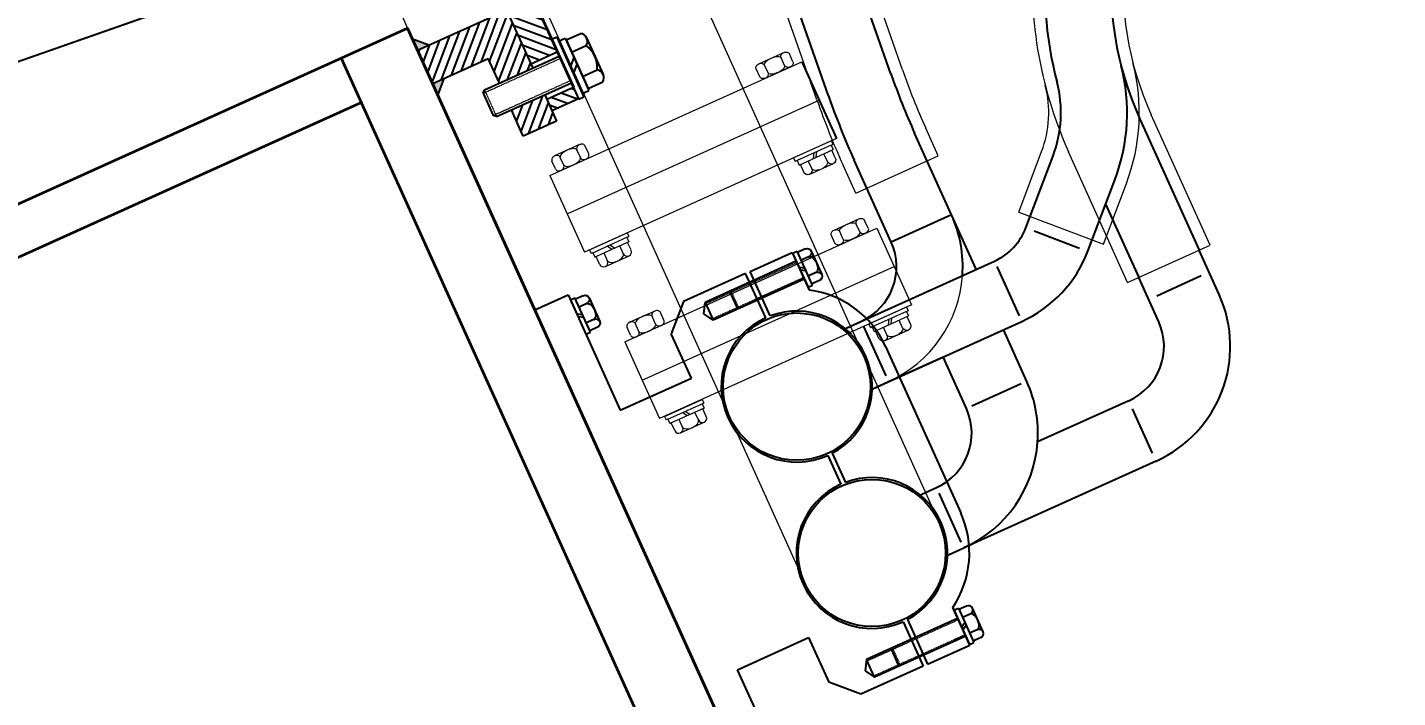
# Model space of a CAD drawing. Header units: millimetres. Extents: x -4562 to 17216, y -5211 to 6025.
# Drawn here: x 6396 to 6959, y 629 to 904 of the extents above; entities that cross this region are included whole.
import ezdxf
from ezdxf.lldxf.tags import DXFTag

# ---------------------------------------------------------------- set-up
doc = ezdxf.new("R2010")
doc.units = ezdxf.units.MM
doc.linetypes.add('DASHED2', pattern=[0.375, 0.25, -0.125])
for name, color, linetype in [('2', 2, 'HIDDEN'), ('3', 3, 'DASHED'), ('D', 6, 'HIDDEN'), ('DIM', 2, 'Continuous'), ('LAYER7', 7, 'Continuous'), ('도면층7', 7, 'Continuous')]:
    doc.layers.add(name, color=color, linetype=linetype)
doc.layers.add('4', color=2, linetype='DASHED2', lineweight=20)
doc.layers.add('Visible Edges(ISO)', color=7, linetype='Continuous', lineweight=35)
doc.styles.add('s', font='romans.shx', dxfattribs={"width": 0.75, "oblique": 10, "bigfont": 'whgtxt.shx'})
doc.styles.get("Standard").update_dxf_attribs({"font": 'txt.shx', "bigfont": 'whgtxt.shx'})
tags = doc.linetypes.add('DASHED', pattern=[0.75, 0.5, -0.25]).pattern_tags.tags
tags[6:7] = [DXFTag(74, 4), DXFTag(75, 0), DXFTag(340, '0'), DXFTag(46, 1.0), DXFTag(50, 0.0), DXFTag(44, 0.0), DXFTag(45, 0.0)]
tags[4:5] = [DXFTag(74, 4), DXFTag(75, 0), DXFTag(340, '0'), DXFTag(46, 1.0), DXFTag(50, 0.0), DXFTag(44, 0.0), DXFTag(45, 0.0)]
tags = doc.linetypes.add('HIDDEN', pattern=[3, 2, -1]).pattern_tags.tags
tags[6:7] = [DXFTag(74, 4), DXFTag(75, 0), DXFTag(340, '0'), DXFTag(46, 1.0), DXFTag(50, 0.0), DXFTag(44, 0.0), DXFTag(45, 0.0)]
tags[4:5] = [DXFTag(74, 4), DXFTag(75, 0), DXFTag(340, '0'), DXFTag(46, 1.0), DXFTag(50, 0.0), DXFTag(44, 0.0), DXFTag(45, 0.0)]
doc.dimstyles.new('AM_ISO$2', dxfattribs={"dimtxt": 3, "dimasz": 2.5, "dimexe": 1, "dimexo": 1, "dimgap": 1, "dimtad": 1, "dimdsep": 46, "dimtxsty": 's', "dimcen": 0, "dimclrd": 4, "dimclre": 4, "dimclrt": 3, "dimazin": 2, "dimtp": 0.1, "dimtm": 0.1, "dimtfac": 0.71, "dimtmove": 0, "dimatfit": 3, "dimfxl": 1, "dimlwd": 25, "dimlwe": 25, "dimarcsym": 0})
doc.dimstyles.new('ISO-25', dxfattribs={"dimscale": 30, "dimtxt": 2.5, "dimasz": 2.5, "dimexe": 1.25, "dimexo": 0.625, "dimtad": 1, "dimtoh": 1, "dimrnd": 0.005, "dimtxsty": 'Standard', "dimcen": 0, "dimazin": 2, "dimtfac": 1, "dimtmove": 0, "dimatfit": 3, "dimfxl": 1, "dimarcsym": 0})

# ---------------------------------------------------------------- blocks, each defined once
blk = doc.blocks.new('*D145')
at = {"color": 0, "lineweight": -2}
for p, q in [((12836.03, 4142.8), (13614.6, 2418.46)), ((13530.81, 2421.78), (4553.49, -1631.64)), ((3722, 27.66), (4500.56, -1696.68))]:
    blk.add_line(p, q, dxfattribs=at)
at = {"color": 0}
for points in [[(13525.67, 2433.17), (13535.95, 2410.38), (13599.17, 2452.64)], [(4548.34, -1620.25), (4558.63, -1643.03), (4485.13, -1662.5)]]:
    blk.add_solid(points, dxfattribs=at)
at = {"layer": 'Defpoints', "color": 0}
for p in [(12828.31, 4159.89), (3714.28, 44.75), (4485.13, -1662.5)]:
    blk.add_point(p, dxfattribs=at)
at = {"color": 0, "insert": (9019, 446.33), "char_height": 75, "attachment_point": 5, "rotation": 24.3}
blk.add_mtext('10000', dxfattribs=at)
blk = doc.blocks.new('*D146')
at = {"color": 0, "lineweight": -2}
for p, q in [((13099.51, 3496.46), (13750.9, 1735.52)), ((13667.55, 1744.67), (4429.51, -1672.59)), ((3720.78, 27.16), (4372.17, -1733.78))]:
    blk.add_line(p, q, dxfattribs=at)
at = {"color": 0}
for points in [[(13663.21, 1756.39), (13671.89, 1732.95), (13737.89, 1770.69)], [(4425.17, -1660.86), (4433.84, -1684.31), (4359.16, -1698.61)]]:
    blk.add_solid(points, dxfattribs=at)
at = {"layer": 'Defpoints', "color": 0}
for p in [(13093.01, 3514.04), (3714.28, 44.75), (4359.16, -1698.61)]:
    blk.add_point(p, dxfattribs=at)
at = {"color": 0, "insert": (9026.84, 94.66), "char_height": 75, "attachment_point": 5, "rotation": 20.3}
blk.add_mtext('9999,83', dxfattribs=at)
blk = doc.blocks.new('*D147')
at = {"color": 0, "lineweight": -2}
for p, q in [((12510.01, 4802.05), (11851.35, 6025.31)), ((3130.55, 1287.05), (11803.1, 5956.74)), ((3705.39, 61.25), (3046.73, 1284.51))]:
    blk.add_line(p, q, dxfattribs=at)
at = {"color": 0}
for points in [[(11797.17, 5967.74), (11809.02, 5945.73), (11869.13, 5992.29)], [(3124.62, 1298.06), (3136.47, 1276.05), (3064.51, 1251.49)]]:
    blk.add_solid(points, dxfattribs=at)
at = {"layer": 'Defpoints', "color": 0}
for p in [(11869.13, 5992.29), (12518.9, 4785.54), (3714.28, 44.75)]:
    blk.add_point(p, dxfattribs=at)
at = {"color": 0, "insert": (7437.19, 3676.92), "char_height": 75, "attachment_point": 5, "rotation": 28.3}
blk.add_mtext('9999,83', dxfattribs=at)
blk = doc.blocks.new('*D151')
at = {"color": 0, "lineweight": -2}
blk.add_line((2555.79, 925.77), (2389.8, 481.81), dxfattribs=at)
blk.add_arc((2209.66, 0), 551.88, 7.7924, 61.7076, dxfattribs=at)
at = {"color": 0}
for points in [[(2466.07, 474.57), (2476.4, 497.34), (2402.93, 516.93)], [(2768.92, 75.68), (2743.97, 73.98), (2761.54, 0)]]:
    blk.add_solid(points, dxfattribs=at)
at = {"layer": 'Defpoints', "color": 0}
for p in [(2584.07, 1001.43), (2562.35, 943.33), (2717.04, 217.12), (0, 0), (6816.08, 0)]:
    blk.add_point(p, dxfattribs=at)
at = {"color": 0, "insert": (2714.46, 350.2), "char_height": 75, "attachment_point": 5, "rotation": 304.75}
blk.add_mtext('69,5°', dxfattribs=at)
blk = doc.blocks.new('*D153')
at = {"layer": 'D', "color": 4, "lineweight": 25}
blk.add_line((13177.46, 3545.28), (13817.51, 3782.05), dxfattribs=at)
blk.add_arc((3714.28, 44.75), 10737.31, 20.766913, 23.833087, dxfattribs=at)
at = {"layer": 'D', "color": 4}
for points in [[(13522.67, 4377.46), (13549.3, 4389.36), (13500.3, 4463.3)], [(13767.65, 3856.96), (13740.34, 3846.73), (13784.69, 3769.9)]]:
    blk.add_solid(points, dxfattribs=at)
at = {"layer": 'Defpoints', "color": 0}
for p in [(14488.24, 4909.38), (13695.28, 4003.22), (13144.63, 3533.14), (603.05, -1106.13), (-1447.72, -2285.99)]:
    blk.add_point(p, dxfattribs=at)
at = {"layer": 'D', "color": 3, "insert": (13729.5, 4152.29), "char_height": 105, "attachment_point": 5, "rotation": 292.3, "style": 's'}
blk.add_mtext('4°', dxfattribs=at)
blk = doc.blocks.new('*D154')
at = {"layer": 'D', "color": 4, "lineweight": 25}
blk.add_line((12597.98, 4828.13), (13199.26, 5151.88), dxfattribs=at)
blk.add_arc((3714.28, 44.75), 10737.55, 24.766903, 27.833097, dxfattribs=at)
at = {"layer": 'D', "color": 4}
for points in [[(13196.75, 5051.22), (13222.49, 5064.94), (13168.45, 5135.29)], [(13477.45, 4549.06), (13450.92, 4536.95), (13500.52, 4463.4)]]:
    blk.add_solid(points, dxfattribs=at)
at = {"layer": 'Defpoints', "color": 0}
for p in [(14488.24, 4909.38), (12567.16, 4811.53), (13395.05, 4689.92), (-1447.72, -2285.99), (-1128.19, -2562.65)]:
    blk.add_point(p, dxfattribs=at)
at = {"layer": 'D', "color": 3, "insert": (13418.79, 4841.01), "char_height": 105, "attachment_point": 5, "rotation": 296.3, "style": 's'}
blk.add_mtext('4°', dxfattribs=at)
blk = doc.blocks.new('A$C00024EE5')
blk.add_line((28, -297.91), (775.14, -363.28))

msp = doc.modelspace()

# ---------------------------------------------------------------- hatches: boundary and pattern name
h = msp.add_hatch(color=256)
h.paths.add_polyline_path([(6567.085, 882.981), (6562.528, 880.923), (6564.586, 876.366)])
h.paths.add_polyline_path([(6554.298, 899.151), (6556.355, 894.594), (6560.912, 896.652)])
at = {"layer": 'DIM'}
h = msp.add_hatch(dxfattribs=at)
h.set_pattern_fill('ANSI31', color=256, angle=114.3, style=0)
h.set_pattern_definition([(159.3, (-22079.5643, -23035.6694), (-1.12228263, -2.9700348), [])])
h.paths.add_polyline_path([(6595.592, 934.058), (6584.655, 929.12), (6602.761, 889.018), (6613.698, 893.956), (6611.435, 898.969)])
h.paths.add_polyline_path([(6620.283, 879.374), (6609.346, 874.436), (6611.403, 869.879), (6622.34, 874.817)])
h = msp.add_hatch(dxfattribs=at)
h.set_pattern_fill('ANSI31', color=256, angle=24.3, style=0)
h.set_pattern_definition([(69.3, (-22079.5643, -23035.6694), (-2.9700348, 1.12228263), [])])
h.paths.add_polyline_path([(6592.811, 911.055), (6556.355, 894.594), (6562.528, 880.923), (6585.313, 891.211), (6589.913, 881.023), (6603.585, 887.195)])
h.paths.add_polyline_path([(6608.523, 876.259), (6594.852, 870.086), (6599.716, 859.312), (6613.387, 865.485)])

# ---------------------------------------------------------------- linework, layer by layer
for p, q in [((6026.968, 762.109), (6734.819, 1009.995)), ((6750.664, 884.869), (6727.083, 952.206)), ((6724.993, 875.879), (6701.412, 943.216)), ((6584.655, 929.12), (6603.585, 887.195)), ((6556.355, 894.594), (6592.811, 911.055)), ((6617.315, 898.826), (6623.306, 901.531)), ((6560.912, 896.652), (6554.298, 899.151)), ((6611.435, 898.969), (6622.546, 874.361)), ((6613.531, 899.916), (6624.642, 875.308)), ((6617.315, 898.826), (6626.327, 878.866)), ((6619.568, 893.836), (6625.559, 896.541)), ((6625.733, 899.623), (6632.492, 884.653)), ((6562.528, 880.923), (6585.313, 891.211)), ((6583.807, 878.266), (6614.521, 892.134)), ((6589.913, 881.023), (6585.313, 891.211)), ((6602.761, 889.018), (6613.698, 893.956)), ((6614.521, 892.134), (6619.46, 881.197)), ((6619.087, 887.612), (6620.586, 891.58)), ((6620.321, 884.877), (6621.821, 888.846)), ((6714.025, 889.853), (6728.264, 858.319)), ((6624.074, 883.856), (6630.065, 886.561)), ((6567.085, 882.981), (6564.586, 876.366)), ((6588.745, 867.329), (6619.46, 881.197)), ((6609.346, 874.436), (6620.283, 879.374)), ((6626.327, 878.866), (6632.318, 881.571)), ((6608.523, 876.259), (6613.387, 865.485)), ((6611.403, 869.879), (6622.34, 874.817)), ((6599.716, 859.312), (6594.852, 870.086)), ((6613.387, 865.485), (6599.716, 859.312)), ((6852.975, 866.066), (6877.18, 812.457)), ((6775.574, 826.926), (6760.383, 860.569)), ((6806.057, 821.682), (6817.219, 851.222)), ((6750.784, 815.733), (6735.593, 849.376)), ((6831.501, 812.067), (6842.663, 841.608)), ((6838.796, 831.372), (6852.39, 801.263)), ((6775.574, 826.926), (6750.784, 815.733)), ((6785.656, 804.597), (6775.574, 826.926)), ((6809.424, 820.409), (6828.133, 813.34)), ((6692.842, 803.725), (6710.158, 811.544)), ((6710.158, 811.544), (6717.136, 796.09)), ((6710.282, 811.27), (6712.105, 812.093)), ((6710.282, 811.27), (6716.619, 797.235)), ((6718.442, 798.058), (6712.105, 812.093)), ((6885.411, 794.229), (6877.18, 812.457)), ((6711.804, 807.898), (6674.437, 791.026)), ((6715.273, 805.076), (6712.953, 805.354)), ((6731.036, 779.935), (6793.221, 808.012)), ((6803.385, 785.501), (6794.249, 805.734)), ((6691.019, 802.902), (6665.5, 791.38)), ((6715.096, 800.607), (6677.729, 783.735)), ((6699.249, 784.674), (6691.019, 802.902)), ((6701.098, 785.438), (6692.842, 803.725)), ((6715.77, 803.975), (6713.45, 804.253)), ((6860.62, 783.035), (6852.39, 801.263)), ((6878.014, 801.861), (6859.786, 793.631)), ((6604.496, 787.974), (6618.167, 794.147)), ((6618.167, 794.147), (6639.566, 746.754)), ((6685.032, 795.81), (6684.719, 794.983)), ((6684.719, 794.983), (6687.497, 788.831)), ((6716.619, 797.235), (6718.442, 798.058)), ((6619.114, 792.051), (6620.937, 792.874)), ((6619.114, 792.051), (6625.451, 778.015)), ((6627.274, 778.838), (6620.937, 792.874)), ((6665.5, 791.38), (6660.501, 778.15)), ((6673.804, 786.352), (6674.437, 791.026)), ((6674.437, 791.026), (6677.729, 783.735)), ((6688.324, 788.519), (6687.497, 788.831)), ((6624.105, 785.856), (6621.785, 786.134)), ((6624.602, 784.755), (6622.282, 785.033)), ((6677.729, 783.735), (6673.804, 786.352)), ((6731.036, 779.935), (6738.536, 783.321)), ((6742.229, 755.145), (6804.414, 783.222)), ((6625.451, 778.015), (6627.274, 778.838)), ((6668.731, 759.922), (6660.501, 778.15)), ((6748.701, 760.81), (6739.565, 781.043)), ((6806.437, 758.571), (6796.849, 779.807)), ((6748.462, 772.881), (6779.326, 704.526)), ((6749.73, 758.531), (6772.059, 768.613)), ((6781.647, 747.378), (6772.059, 768.613)), ((6639.566, 746.754), (6668.731, 759.922)), ((6742.229, 755.145), (6749.73, 758.531)), ((6804.159, 757.542), (6783.926, 748.406)), ((6848.373, 750.624), (6810.893, 733.701)), ((6858.085, 729.115), (6849.855, 747.343)), ((6724.763, 728.167), (6730.113, 716.319)), ((6726.559, 729.049), (6731.962, 717.083)), ((6859.566, 725.834), (6780.593, 690.176)), ((6761.9, 711.58), (6769.4, 714.966)), ((6779.564, 692.455), (6770.429, 712.688)), ((6773.093, 686.789), (6780.593, 690.176)), ((6776.019, 665.679), (6782.996, 650.225)), ((6782.996, 650.225), (6776.019, 665.679)), ((6776.536, 664.535), (6778.358, 665.358)), ((6778.358, 665.358), (6784.696, 651.322)), ((6778.058, 661.162), (6740.691, 644.29)), ((6755.627, 659.812), (6763.857, 641.584)), ((6755.627, 659.812), (6761.388, 647.052)), ((6757.423, 660.694), (6765.68, 642.407)), ((6781.03, 659.441), (6779.704, 657.517)), ((6781.527, 658.34), (6780.201, 656.416)), ((6687.713, 640.12), (6716.878, 653.288)), ((6716.878, 653.288), (6725.108, 635.06)), ((6781.35, 653.871), (6743.983, 636.999)), ((6751.286, 649.074), (6750.973, 648.247)), ((6753.751, 642.095), (6750.973, 648.247)), ((6765.68, 642.407), (6782.996, 650.225)), ((6765.68, 642.407), (6782.996, 650.225)), ((6782.873, 650.499), (6784.696, 651.322)), ((6763.857, 641.584), (6738.338, 630.061)), ((6740.691, 644.29), (6740.058, 639.616)), ((6743.983, 636.999), (6740.691, 644.29)), ((6754.578, 641.783), (6753.751, 642.095)), ((6709.112, 592.727), (6687.713, 640.12)), ((6740.058, 639.616), (6743.983, 636.999)), ((6738.338, 630.061), (6725.108, 635.06))]:
    msp.add_line(p, q)
for centre in [(6712.006, 756.421), (6712.006, 756.421), (6742.87, 688.065), (6742.87, 688.065)]:
    msp.add_circle(centre, 30.25)
for centre, radius, start, end in [((6977.29, 922.196), 163.6, 174.3, 194.4499), ((6977.29, 922.196), 136.4, 174.3, 204.3), ((6622.688, 898.249), 3.34, 329.25705, 79.34295), ((6618.885, 887.521), 11.221, 355.09557, 53.50443), ((6629.447, 883.279), 3.34, 329.25705, 79.34295), ((7033.804, 984.024), 300, 199.3, 204.3), ((6770.447, 868.896), 77.2, 339.3, 14.4499), ((6770.447, 868.896), 50, 339.3, 14.4499), ((7033.804, 984.024), 327.2, 199.3, 204.3), ((6728.454, 805.651), 51.7, 356.01304, 24.3), ((6783.139, 830.342), 24.5, 294.3, 339.3), ((6728.454, 805.651), 24.5, 294.3, 24.3), ((6783.139, 830.342), 51.7, 294.3, 339.3), ((6712.006, 756.421), 40, 24.3, 82.63176), ((6838.291, 772.953), 51.7, 294.3, 24.3), ((6712.006, 756.421), 31, 114.3, 294.3), ((6712.006, 756.421), 31, 297.99907, 110.60093), ((6838.291, 772.953), 24.5, 294.3, 24.3), ((6759.318, 737.296), 51.7, 356.01304, 24.3), ((6759.318, 737.296), 24.5, 294.3, 24.3), ((6759.318, 737.296), 51.7, 294.3, 356.01304), ((6742.87, 688.065), 31, 114.3, 294.3), ((6742.87, 688.065), 31, 297.99907, 110.60093), ((6742.87, 688.065), 40, 325.96824, 24.3)]:
    msp.add_arc(centre, radius, start, end)
at = {"layer": '2', "lineweight": 0, "ltscale": 2}
msp.add_arc((6728.454, 805.651), 51.7, 294.3, 356.01304, dxfattribs=at)
at = {"layer": '3', "lineweight": 0}
for p, q in [((6227.247, 1903.552), (6770.44, 700.514)), ((6172.107, 1878.655), (6715.3, 675.617)), ((6235.374, 1605.489), (6552.24, 903.709)), ((6755.383, 886.522), (6735.107, 944.42)), ((6720.274, 874.227), (6699.998, 932.125)), ((6610.581, 843.146), (6714.025, 889.853)), ((6696.43, 889.041), (6706.676, 893.667)), ((6696.43, 889.041), (6706.676, 893.667)), ((6707.021, 888.336), (6705.58, 891.526)), ((6707.021, 888.336), (6705.58, 891.526)), ((6710.446, 889.883), (6709.006, 893.073)), ((6710.446, 889.883), (6709.006, 893.073)), ((6696.775, 883.71), (6695.335, 886.9)), ((6696.775, 883.71), (6695.335, 886.9)), ((6700.2, 885.257), (6698.76, 888.447)), ((6700.2, 885.257), (6698.76, 888.447)), ((6699.105, 883.116), (6709.351, 887.742)), ((6699.105, 883.116), (6709.351, 887.742)), ((6617.7, 827.379), (6721.145, 874.086)), ((6881.737, 814.514), (6857.532, 868.123)), ((6770.107, 851.184), (6764.94, 862.627)), ((6622.827, 855.807), (6612.581, 851.181)), ((6622.827, 855.807), (6612.581, 851.181)), ((6728.264, 858.319), (6624.82, 811.612)), ((6626.597, 852.024), (6625.157, 855.214)), ((6626.597, 852.024), (6625.157, 855.214)), ((6726.213, 857.393), (6710.719, 850.397)), ((6726.143, 855.605), (6712.107, 849.268)), ((6726.143, 855.605), (6726.872, 855.935)), ((6726.143, 855.605), (6726.966, 853.783)), ((6726.213, 857.393), (6726.872, 855.935)), ((6616.351, 847.398), (6614.911, 850.587)), ((6616.351, 847.398), (6614.911, 850.587)), ((6625.502, 849.883), (6615.256, 845.257)), ((6625.502, 849.883), (6615.256, 845.257)), ((6623.172, 850.477), (6621.731, 853.667)), ((6623.172, 850.477), (6621.731, 853.667)), ((6710.719, 850.397), (6711.378, 848.939)), ((6712.93, 847.445), (6726.966, 853.783)), ((6718.847, 850.117), (6719.125, 852.437)), ((6719.948, 850.614), (6720.226, 852.934)), ((6724.603, 848.93), (6723.183, 852.075)), ((6727.838, 850.391), (6726.419, 853.536)), ((6736.203, 835.876), (6770.107, 851.184)), ((6803.147, 828.126), (6812.542, 852.99)), ((6847.833, 799.206), (6823.628, 852.815)), ((6612.926, 845.851), (6611.486, 849.041)), ((6612.926, 845.851), (6611.486, 849.041)), ((6712.107, 849.268), (6711.378, 848.939)), ((6712.107, 849.268), (6712.93, 847.445)), ((6714.897, 844.548), (6713.477, 847.692)), ((6718.132, 846.009), (6716.712, 849.153)), ((6726.982, 847.975), (6717.276, 843.592)), ((6736.203, 835.876), (6731.036, 847.319)), ((6610.581, 843.146), (6624.82, 811.612)), ((6837.946, 814.977), (6847.341, 839.84)), ((6803.147, 828.126), (6837.946, 814.977)), ((6641.445, 774.791), (6744.889, 821.498)), ((6727.294, 820.685), (6737.539, 825.311)), ((6727.294, 820.685), (6737.539, 825.311)), ((6737.884, 819.981), (6736.444, 823.171)), ((6737.884, 819.981), (6736.444, 823.171)), ((6741.31, 821.528), (6739.869, 824.718)), ((6741.31, 821.528), (6739.869, 824.718)), ((6744.889, 821.498), (6759.127, 789.963)), ((6626.87, 812.538), (6642.364, 819.533)), ((6628.258, 811.409), (6642.293, 817.746)), ((6643.116, 815.923), (6629.081, 809.586)), ((6642.293, 817.746), (6643.023, 818.075)), ((6642.293, 817.746), (6643.116, 815.923)), ((6642.364, 819.533), (6643.023, 818.075)), ((6727.639, 815.355), (6726.198, 818.545)), ((6727.639, 815.355), (6726.198, 818.545)), ((6731.064, 816.902), (6729.624, 820.091)), ((6731.064, 816.902), (6729.624, 820.091)), ((6729.969, 814.761), (6740.214, 819.387)), ((6729.969, 814.761), (6740.214, 819.387)), ((6626.87, 812.538), (6627.529, 811.079)), ((6628.258, 811.409), (6627.529, 811.079)), ((6628.258, 811.409), (6629.081, 809.586)), ((6634.283, 808.149), (6632.863, 811.294)), ((6633.426, 805.733), (6643.133, 810.115)), ((6636.099, 812.755), (6634.175, 814.08)), ((6637.2, 813.252), (6635.276, 814.577)), ((6640.754, 811.071), (6639.334, 814.215)), ((6643.989, 812.532), (6642.57, 815.676)), ((6847.833, 799.206), (6881.737, 814.514)), ((6631.047, 806.688), (6629.628, 809.833)), ((6648.564, 759.024), (6752.008, 805.731)), ((6759.127, 789.963), (6655.683, 743.257)), ((6757.077, 789.038), (6741.583, 782.042)), ((6757.006, 787.25), (6757.735, 787.579)), ((6757.077, 789.038), (6757.735, 787.579)), ((6653.69, 787.452), (6643.445, 782.826)), ((6653.69, 787.452), (6643.445, 782.826)), ((6647.215, 779.042), (6645.775, 782.232)), ((6647.215, 779.042), (6645.775, 782.232)), ((6654.035, 782.122), (6652.595, 785.312)), ((6654.035, 782.122), (6652.595, 785.312)), ((6657.461, 783.668), (6656.02, 786.858)), ((6657.461, 783.668), (6656.02, 786.858)), ((6741.583, 782.042), (6742.241, 780.584)), ((6757.006, 787.25), (6742.97, 780.913)), ((6743.794, 779.09), (6757.829, 785.427)), ((6749.71, 781.761), (6749.988, 784.081)), ((6750.811, 782.259), (6751.089, 784.579)), ((6755.467, 780.575), (6754.047, 783.719)), ((6757.006, 787.25), (6757.829, 785.427)), ((6758.702, 782.036), (6757.282, 785.18)), ((6643.79, 777.496), (6642.349, 780.686)), ((6643.79, 777.496), (6642.349, 780.686)), ((6656.365, 781.528), (6646.12, 776.902)), ((6656.365, 781.528), (6646.12, 776.902)), ((6742.97, 780.913), (6742.241, 780.584)), ((6742.97, 780.913), (6743.794, 779.09)), ((6745.76, 776.193), (6744.34, 779.337)), ((6748.996, 777.653), (6747.576, 780.798)), ((6757.846, 779.619), (6748.139, 775.237)), ((6641.445, 774.791), (6655.683, 743.257)), ((6657.734, 744.182), (6673.228, 751.178)), ((6659.121, 743.053), (6673.157, 749.391)), ((6673.157, 749.391), (6673.886, 749.72)), ((6673.157, 749.391), (6673.98, 747.568)), ((6673.228, 751.178), (6673.886, 749.72)), ((6657.734, 744.182), (6658.392, 742.724)), ((6659.121, 743.053), (6658.392, 742.724)), ((6659.121, 743.053), (6659.944, 741.231)), ((6673.98, 747.568), (6659.944, 741.231)), ((6665.146, 739.794), (6663.727, 742.938)), ((6666.962, 744.399), (6665.038, 745.725)), ((6668.063, 744.896), (6666.139, 746.222)), ((6671.617, 742.716), (6670.198, 745.86)), ((6674.853, 744.177), (6673.433, 747.321)), ((6661.911, 738.333), (6660.491, 741.478)), ((6664.29, 737.378), (6673.996, 741.76))]:
    msp.add_line(p, q, dxfattribs=at)
for points in [[(6695.335, 886.9, -0.1202415), (6695.23, 887.463, -0.1050012), (6695.4, 888.093, -0.0888167), (6695.807, 888.629, -0.0800001), (6696.43, 889.041, -0.0800001), (6697.151, 889.236, -0.0888167), (6697.822, 889.187, -0.1050012), (6698.408, 888.898, -0.1202415), (6698.76, 888.447)], [(6695.335, 886.9, -0.1202415), (6695.23, 887.463, -0.1050012), (6695.4, 888.093, -0.0888167), (6695.807, 888.629, -0.0800001), (6696.43, 889.041, -0.0800001), (6697.151, 889.236, -0.0888167), (6697.822, 889.187, -0.1050012), (6698.408, 888.898, -0.1202415), (6698.76, 888.447)], [(6698.76, 888.447, -0.203163), (6698.748, 888.971, -0.0972501), (6699.322, 889.864, -0.0542335), (6700.214, 890.611, -0.0411616), (6701.553, 891.354, -0.0411616), (6702.995, 891.867, -0.0542335), (6704.145, 892.042, -0.0972501), (6705.195, 891.882, -0.203163), (6705.58, 891.526)], [(6698.76, 888.447, -0.203163), (6698.748, 888.971, -0.0972501), (6699.322, 889.864, -0.0542335), (6700.214, 890.611, -0.0411616), (6701.553, 891.354, -0.0411616), (6702.995, 891.867, -0.0542335), (6704.145, 892.042, -0.0972501), (6705.195, 891.882, -0.203163), (6705.58, 891.526)], [(6705.58, 891.526, -0.1202415), (6705.475, 892.089, -0.1050012), (6705.646, 892.719, -0.0888167), (6706.053, 893.255, -0.0800001), (6706.676, 893.667, -0.0800001), (6707.396, 893.862, -0.0888167), (6708.068, 893.813, -0.1050012), (6708.653, 893.524, -0.1202415), (6709.006, 893.073)], [(6705.58, 891.526, -0.1202415), (6705.475, 892.089, -0.1050012), (6705.646, 892.719, -0.0888167), (6706.053, 893.255, -0.0800001), (6706.676, 893.667, -0.0800001), (6707.396, 893.862, -0.0888167), (6708.068, 893.813, -0.1050012), (6708.653, 893.524, -0.1202415), (6709.006, 893.073)], [(6710.446, 889.883, -0.1202415), (6710.551, 889.32, -0.1050012), (6710.381, 888.69, -0.0888167), (6709.973, 888.154, -0.0800001), (6709.351, 887.742, -0.0800001), (6708.63, 887.547, -0.0888167), (6707.959, 887.596, -0.1050012), (6707.373, 887.885, -0.1202415), (6707.021, 888.336)], [(6710.446, 889.883, -0.1202415), (6710.551, 889.32, -0.1050012), (6710.381, 888.69, -0.0888167), (6709.973, 888.154, -0.0800001), (6709.351, 887.742, -0.0800001), (6708.63, 887.547, -0.0888167), (6707.959, 887.596, -0.1050012), (6707.373, 887.885, -0.1202415), (6707.021, 888.336)], [(6700.2, 885.257, -0.1202415), (6700.306, 884.694, -0.1050012), (6700.135, 884.064, -0.0888167), (6699.728, 883.528, -0.0800001), (6699.105, 883.116, -0.0800001), (6698.385, 882.921, -0.0888167), (6697.713, 882.97, -0.1050012), (6697.128, 883.259, -0.1202415), (6696.775, 883.71)], [(6700.2, 885.257, -0.1202415), (6700.306, 884.694, -0.1050012), (6700.135, 884.064, -0.0888167), (6699.728, 883.528, -0.0800001), (6699.105, 883.116, -0.0800001), (6698.385, 882.921, -0.0888167), (6697.713, 882.97, -0.1050012), (6697.128, 883.259, -0.1202415), (6696.775, 883.71)], [(6707.021, 888.336, -0.203163), (6707.033, 887.812, -0.0972501), (6706.458, 886.919, -0.0542335), (6705.567, 886.172, -0.0411616), (6704.228, 885.429, -0.0411616), (6702.786, 884.916, -0.0542335), (6701.636, 884.741, -0.0972501), (6700.586, 884.901, -0.203163), (6700.2, 885.257)], [(6707.021, 888.336, -0.203163), (6707.033, 887.812, -0.0972501), (6706.458, 886.919, -0.0542335), (6705.567, 886.172, -0.0411616), (6704.228, 885.429, -0.0411616), (6702.786, 884.916, -0.0542335), (6701.636, 884.741, -0.0972501), (6700.586, 884.901, -0.203163), (6700.2, 885.257)], [(6625.157, 855.214, 0.1202415), (6624.804, 855.664, 0.1050012), (6624.219, 855.954, 0.0888167), (6623.547, 856.002, 0.0800001), (6622.827, 855.807, 0.0800001), (6622.204, 855.396, 0.0888167), (6621.797, 854.86, 0.1050012), (6621.626, 854.229, 0.1202415), (6621.731, 853.667)], [(6625.157, 855.214, 0.1202415), (6624.804, 855.664, 0.1050012), (6624.219, 855.954, 0.0888167), (6623.547, 856.002, 0.0800001), (6622.827, 855.807, 0.0800001), (6622.204, 855.396, 0.0888167), (6621.797, 854.86, 0.1050012), (6621.626, 854.229, 0.1202415), (6621.731, 853.667)], [(6614.911, 850.587, 0.1202415), (6614.559, 851.038, 0.1050012), (6613.973, 851.328, 0.0888167), (6613.302, 851.376, 0.0800001), (6612.581, 851.181, 0.0800001), (6611.958, 850.77, 0.0888167), (6611.551, 850.234, 0.1050012), (6611.381, 849.603, 0.1202415), (6611.486, 849.041)], [(6614.911, 850.587, 0.1202415), (6614.559, 851.038, 0.1050012), (6613.973, 851.328, 0.0888167), (6613.302, 851.376, 0.0800001), (6612.581, 851.181, 0.0800001), (6611.958, 850.77, 0.0888167), (6611.551, 850.234, 0.1050012), (6611.381, 849.603, 0.1202415), (6611.486, 849.041)], [(6621.731, 853.667, 0.203163), (6621.346, 854.023, 0.0972501), (6620.296, 854.183, 0.0542335), (6619.146, 854.007, 0.0411616), (6617.704, 853.494, 0.0411616), (6616.365, 852.752, 0.0542335), (6615.473, 852.005, 0.0972501), (6614.899, 851.112, 0.203163), (6614.911, 850.587)], [(6621.731, 853.667, 0.203163), (6621.346, 854.023, 0.0972501), (6620.296, 854.183, 0.0542335), (6619.146, 854.007, 0.0411616), (6617.704, 853.494, 0.0411616), (6616.365, 852.752, 0.0542335), (6615.473, 852.005, 0.0972501), (6614.899, 851.112, 0.203163), (6614.911, 850.587)], [(6616.351, 847.398, 0.203163), (6616.737, 847.042, 0.0972501), (6617.787, 846.882, 0.0542335), (6618.937, 847.057, 0.0411616), (6620.379, 847.57, 0.0411616), (6621.717, 848.313, 0.0542335), (6622.609, 849.059, 0.0972501), (6623.184, 849.953, 0.203163), (6623.172, 850.477)], [(6616.351, 847.398, 0.203163), (6616.737, 847.042, 0.0972501), (6617.787, 846.882, 0.0542335), (6618.937, 847.057, 0.0411616), (6620.379, 847.57, 0.0411616), (6621.717, 848.313, 0.0542335), (6622.609, 849.059, 0.0972501), (6623.184, 849.953, 0.203163), (6623.172, 850.477)], [(6623.172, 850.477, 0.1202415), (6623.524, 850.026, 0.1050012), (6624.11, 849.737, 0.0888167), (6624.781, 849.688, 0.0800001), (6625.502, 849.883, 0.0800001), (6626.124, 850.295, 0.0888167), (6626.532, 850.83, 0.1050012), (6626.702, 851.461, 0.1202415), (6626.597, 852.024)], [(6623.172, 850.477, 0.1202415), (6623.524, 850.026, 0.1050012), (6624.11, 849.737, 0.0888167), (6624.781, 849.688, 0.0800001), (6625.502, 849.883, 0.0800001), (6626.124, 850.295, 0.0888167), (6626.532, 850.83, 0.1050012), (6626.702, 851.461, 0.1202415), (6626.597, 852.024)], [(6612.926, 845.851, 0.1202415), (6613.278, 845.4, 0.1050012), (6613.864, 845.111, 0.0888167), (6614.536, 845.062, 0.0800001), (6615.256, 845.257, 0.0800001), (6615.879, 845.668, 0.0888167), (6616.286, 846.204, 0.1050012), (6616.457, 846.835, 0.1202415), (6616.351, 847.398)], [(6612.926, 845.851, 0.1202415), (6613.278, 845.4, 0.1050012), (6613.864, 845.111, 0.0888167), (6614.536, 845.062, 0.0800001), (6615.256, 845.257, 0.0800001), (6615.879, 845.668, 0.0888167), (6616.286, 846.204, 0.1050012), (6616.457, 846.835, 0.1202415), (6616.351, 847.398)], [(6729.624, 820.091, -0.203163), (6729.612, 820.616, -0.0972501), (6730.186, 821.509, -0.0542335), (6731.078, 822.256, -0.0411616), (6732.417, 822.998, -0.0411616), (6733.859, 823.511, -0.0542335), (6735.009, 823.687, -0.0972501), (6736.059, 823.527, -0.203163), (6736.444, 823.171)], [(6729.624, 820.091, -0.203163), (6729.612, 820.616, -0.0972501), (6730.186, 821.509, -0.0542335), (6731.078, 822.256, -0.0411616), (6732.417, 822.998, -0.0411616), (6733.859, 823.511, -0.0542335), (6735.009, 823.687, -0.0972501), (6736.059, 823.527, -0.203163), (6736.444, 823.171)], [(6736.444, 823.171, -0.1202415), (6736.339, 823.734, -0.1050012), (6736.509, 824.364, -0.0888167), (6736.917, 824.9, -0.0800001), (6737.539, 825.311, -0.0800001), (6738.26, 825.506, -0.0888167), (6738.931, 825.458, -0.1050012), (6739.517, 825.168, -0.1202415), (6739.869, 824.718)], [(6736.444, 823.171, -0.1202415), (6736.339, 823.734, -0.1050012), (6736.509, 824.364, -0.0888167), (6736.917, 824.9, -0.0800001), (6737.539, 825.311, -0.0800001), (6738.26, 825.506, -0.0888167), (6738.931, 825.458, -0.1050012), (6739.517, 825.168, -0.1202415), (6739.869, 824.718)], [(6741.31, 821.528, -0.1202415), (6741.415, 820.965, -0.1050012), (6741.245, 820.334, -0.0888167), (6740.837, 819.799, -0.0800001), (6740.214, 819.387, -0.0800001), (6739.494, 819.192, -0.0888167), (6738.822, 819.241, -0.1050012), (6738.237, 819.53, -0.1202415), (6737.884, 819.981)], [(6741.31, 821.528, -0.1202415), (6741.415, 820.965, -0.1050012), (6741.245, 820.334, -0.0888167), (6740.837, 819.799, -0.0800001), (6740.214, 819.387, -0.0800001), (6739.494, 819.192, -0.0888167), (6738.822, 819.241, -0.1050012), (6738.237, 819.53, -0.1202415), (6737.884, 819.981)], [(6726.198, 818.545, -0.1202415), (6726.093, 819.107, -0.1050012), (6726.264, 819.738, -0.0888167), (6726.671, 820.274, -0.0800001), (6727.294, 820.685, -0.0800001), (6728.014, 820.88, -0.0888167), (6728.686, 820.832, -0.1050012), (6729.271, 820.542, -0.1202415), (6729.624, 820.091)], [(6726.198, 818.545, -0.1202415), (6726.093, 819.107, -0.1050012), (6726.264, 819.738, -0.0888167), (6726.671, 820.274, -0.0800001), (6727.294, 820.685, -0.0800001), (6728.014, 820.88, -0.0888167), (6728.686, 820.832, -0.1050012), (6729.271, 820.542, -0.1202415), (6729.624, 820.091)], [(6731.064, 816.902, -0.1202415), (6731.169, 816.339, -0.1050012), (6730.999, 815.708, -0.0888167), (6730.591, 815.172, -0.0800001), (6729.969, 814.761, -0.0800001), (6729.248, 814.566, -0.0888167), (6728.577, 814.615, -0.1050012), (6727.991, 814.904, -0.1202415), (6727.639, 815.355)], [(6731.064, 816.902, -0.1202415), (6731.169, 816.339, -0.1050012), (6730.999, 815.708, -0.0888167), (6730.591, 815.172, -0.0800001), (6729.969, 814.761, -0.0800001), (6729.248, 814.566, -0.0888167), (6728.577, 814.615, -0.1050012), (6727.991, 814.904, -0.1202415), (6727.639, 815.355)], [(6737.884, 819.981, -0.203163), (6737.897, 819.457, -0.0972501), (6737.322, 818.563, -0.0542335), (6736.43, 817.817, -0.0411616), (6735.091, 817.074, -0.0411616), (6733.649, 816.561, -0.0542335), (6732.499, 816.386, -0.0972501), (6731.449, 816.546, -0.203163), (6731.064, 816.902)], [(6737.884, 819.981, -0.203163), (6737.897, 819.457, -0.0972501), (6737.322, 818.563, -0.0542335), (6736.43, 817.817, -0.0411616), (6735.091, 817.074, -0.0411616), (6733.649, 816.561, -0.0542335), (6732.499, 816.386, -0.0972501), (6731.449, 816.546, -0.203163), (6731.064, 816.902)], [(6656.02, 786.858, 0.1202415), (6655.668, 787.309, 0.1050012), (6655.082, 787.598, 0.0888167), (6654.411, 787.647, 0.0800001), (6653.69, 787.452, 0.0800001), (6653.068, 787.041, 0.0888167), (6652.66, 786.505, 0.1050012), (6652.49, 785.874, 0.1202415), (6652.595, 785.312)], [(6656.02, 786.858, 0.1202415), (6655.668, 787.309, 0.1050012), (6655.082, 787.598, 0.0888167), (6654.411, 787.647, 0.0800001), (6653.69, 787.452, 0.0800001), (6653.068, 787.041, 0.0888167), (6652.66, 786.505, 0.1050012), (6652.49, 785.874, 0.1202415), (6652.595, 785.312)], [(6645.775, 782.232, 0.1202415), (6645.422, 782.683, 0.1050012), (6644.837, 782.972, 0.0888167), (6644.165, 783.021, 0.0800001), (6643.445, 782.826, 0.0800001), (6642.822, 782.415, 0.0888167), (6642.414, 781.879, 0.1050012), (6642.244, 781.248, 0.1202415), (6642.349, 780.686)], [(6645.775, 782.232, 0.1202415), (6645.422, 782.683, 0.1050012), (6644.837, 782.972, 0.0888167), (6644.165, 783.021, 0.0800001), (6643.445, 782.826, 0.0800001), (6642.822, 782.415, 0.0888167), (6642.414, 781.879, 0.1050012), (6642.244, 781.248, 0.1202415), (6642.349, 780.686)], [(6652.595, 785.312, 0.203163), (6652.21, 785.668, 0.0972501), (6651.16, 785.827, 0.0542335), (6650.01, 785.652, 0.0411616), (6648.568, 785.139, 0.0411616), (6647.229, 784.397, 0.0542335), (6646.337, 783.65, 0.0972501), (6645.762, 782.756, 0.203163), (6645.775, 782.232)], [(6652.595, 785.312, 0.203163), (6652.21, 785.668, 0.0972501), (6651.16, 785.827, 0.0542335), (6650.01, 785.652, 0.0411616), (6648.568, 785.139, 0.0411616), (6647.229, 784.397, 0.0542335), (6646.337, 783.65, 0.0972501), (6645.762, 782.756, 0.203163), (6645.775, 782.232)], [(6647.215, 779.042, 0.203163), (6647.6, 778.686, 0.0972501), (6648.65, 778.527, 0.0542335), (6649.8, 778.702, 0.0411616), (6651.242, 779.215, 0.0411616), (6652.581, 779.957, 0.0542335), (6653.473, 780.704, 0.0972501), (6654.047, 781.597, 0.203163), (6654.035, 782.122)], [(6647.215, 779.042, 0.203163), (6647.6, 778.686, 0.0972501), (6648.65, 778.527, 0.0542335), (6649.8, 778.702, 0.0411616), (6651.242, 779.215, 0.0411616), (6652.581, 779.957, 0.0542335), (6653.473, 780.704, 0.0972501), (6654.047, 781.597, 0.203163), (6654.035, 782.122)], [(6654.035, 782.122, 0.1202415), (6654.388, 781.671, 0.1050012), (6654.973, 781.382, 0.0888167), (6655.645, 781.333, 0.0800001), (6656.365, 781.528, 0.0800001), (6656.988, 781.939, 0.0888167), (6657.396, 782.475, 0.1050012), (6657.566, 783.106, 0.1202415), (6657.461, 783.668)], [(6654.035, 782.122, 0.1202415), (6654.388, 781.671, 0.1050012), (6654.973, 781.382, 0.0888167), (6655.645, 781.333, 0.0800001), (6656.365, 781.528, 0.0800001), (6656.988, 781.939, 0.0888167), (6657.396, 782.475, 0.1050012), (6657.566, 783.106, 0.1202415), (6657.461, 783.668)], [(6643.79, 777.496, 0.1202415), (6644.142, 777.045, 0.1050012), (6644.728, 776.755, 0.0888167), (6645.399, 776.707, 0.0800001), (6646.12, 776.902, 0.0800001), (6646.742, 777.313, 0.0888167), (6647.15, 777.849, 0.1050012), (6647.32, 778.48, 0.1202415), (6647.215, 779.042)], [(6643.79, 777.496, 0.1202415), (6644.142, 777.045, 0.1050012), (6644.728, 776.755, 0.0888167), (6645.399, 776.707, 0.0800001), (6646.12, 776.902, 0.0800001), (6646.742, 777.313, 0.0888167), (6647.15, 777.849, 0.1050012), (6647.32, 778.48, 0.1202415), (6647.215, 779.042)]]:
    msp.add_lwpolyline(points, format="xyb", dxfattribs=at)
for centre, radius, start, end in [((6977.29, 922.196), 168.6, 174.3, 204.3), ((6977.29, 922.196), 131.4, 174.3, 204.3), ((6770.447, 868.896), 82.2, 339.3, 14.4499), ((7033.804, 984.024), 295, 199.3, 204.3), ((6770.447, 868.896), 45, 339.3, 14.4499), ((7033.804, 984.024), 332.2, 199.3, 204.3)]:
    msp.add_arc(centre, radius, start, end, dxfattribs=at)
at = {"layer": '3', "lineweight": 0, "extrusion": (0, 0, -1)}
for centre, major_axis, ratio, start_param, end_param in [((6726.221, 849.661), (0.761, -1.686), 0.9594595, 4.712389, 7.8539816), ((6716.514, 845.278), (0.761, -1.686), 0.9594595, 4.712389, 7.8539816), ((6721.367, 847.47), (3.235, 1.461), 0.5211268, 0, 3.1415927), ((6757.084, 781.306), (0.761, -1.686), 0.9594595, 4.712389, 7.8539816), ((6747.378, 776.923), (0.761, -1.686), 0.9594595, 4.712389, 7.8539816), ((6752.231, 779.114), (3.235, 1.461), 0.5211268, 0, 3.1415927)]:
    msp.add_ellipse(centre, major_axis=major_axis, ratio=ratio, start_param=start_param, end_param=end_param, dxfattribs=at)
at = {"layer": '3', "lineweight": 0}
for centre, major_axis, ratio, start_param, end_param in [((6637.518, 809.61), (-3.235, -1.461), 0.5211268, 0, 3.1415927), ((6642.372, 811.801), (0.761, -1.686), 0.9594595, 4.712389, 7.8539816), ((6632.665, 807.419), (0.761, -1.686), 0.9594595, 4.712389, 7.8539816), ((6668.382, 741.255), (-3.235, -1.461), 0.5211268, 0, 3.1415927), ((6673.235, 743.446), (0.761, -1.686), 0.9594595, 4.712389, 7.8539816), ((6663.529, 739.064), (0.761, -1.686), 0.9594595, 4.712389, 7.8539816)]:
    msp.add_ellipse(centre, major_axis=major_axis, ratio=ratio, start_param=start_param, end_param=end_param, dxfattribs=at)
at = {"layer": '4'}
for p, q in [((6583.307, 876.943), (6614.933, 891.222)), ((6583.807, 878.266), (6588.745, 867.329)), ((6587.422, 867.829), (6619.048, 882.108)), ((6712.062, 807.329), (6674.694, 790.457)), ((6714.839, 801.177), (6677.472, 784.305)), ((6688.324, 788.519), (6685.032, 795.81)), ((6778.315, 660.593), (6740.948, 643.721)), ((6781.093, 654.441), (6743.726, 637.569)), ((6751.286, 649.074), (6754.578, 641.783))]:
    msp.add_line(p, q, dxfattribs=at)
at = {"layer": 'LAYER7'}
for p, q in [((6613.531, 899.916), (6611.435, 898.969)), ((6614.231, 898.366), (6616.965, 899.601)), ((6616.965, 899.601), (6626.677, 878.092)), ((6583.307, 876.943), (6583.807, 878.266)), ((6623.943, 876.857), (6626.677, 878.092)), ((6583.307, 876.943), (6587.422, 867.829)), ((6624.642, 875.308), (6622.546, 874.361)), ((6588.745, 867.329), (6587.422, 867.829))]:
    msp.add_line(p, q, dxfattribs=at)
at = {"layer": 'Visible Edges(ISO)'}
for p, q in [((6595.592, 934.058), (6620.283, 879.374)), ((6037.297, 671.203), (6552.24, 903.709)), ((6747.71, 470.792), (6552.24, 903.709)), ((6552.24, 903.709), (6696.27, 584.717)), ((6524.898, 891.363), (6720.367, 458.447)), ((6072.87, 665.32), (6533.128, 873.135))]:
    msp.add_line(p, q, dxfattribs=at)
at = {"layer": '도면층7'}
for p, q in [((6715.496, 812.966), (6712.351, 811.547)), ((6717.912, 812.11), (6722.295, 802.403)), ((6716.957, 809.731), (6713.812, 808.311)), ((6719.878, 803.26), (6716.734, 801.84)), ((6721.339, 800.024), (6718.195, 798.605)), ((6624.328, 793.747), (6621.183, 792.327)), ((6625.789, 790.511), (6622.644, 789.091)), ((6626.744, 792.89), (6631.127, 783.184)), ((6628.71, 784.04), (6625.566, 782.62)), ((6630.171, 780.805), (6627.027, 779.385)), ((6781.75, 666.23), (6778.605, 664.811)), ((6788.549, 655.668), (6784.166, 665.374)), ((6783.21, 662.995), (6780.066, 661.575)), ((6786.132, 656.524), (6782.988, 655.104)), ((6787.593, 653.289), (6784.449, 651.869))]:
    msp.add_line(p, q, dxfattribs=at)
at = {"layer": '도면층7', "extrusion": (0, 0, -1)}
for centre, major_axis, ratio, start_param, end_param in [((6716.226, 811.349), (1.686, 0.761), 0.9594595, 4.712389, 7.8539816), ((6718.418, 806.495), (-1.461, 3.235), 0.5211268, 0, 3.1415927), ((6720.609, 801.642), (1.686, 0.761), 0.9594595, 4.712389, 7.8539816), ((6625.058, 792.129), (1.686, 0.761), 0.9594595, 4.712389, 7.8539816), ((6627.25, 787.276), (-1.461, 3.235), 0.5211268, 0, 3.1415927), ((6629.441, 782.422), (1.686, 0.761), 0.9594595, 4.712389, 7.8539816)]:
    msp.add_ellipse(centre, major_axis=major_axis, ratio=ratio, start_param=start_param, end_param=end_param, dxfattribs=at)
at = {"layer": '도면층7'}
for centre, major_axis, ratio, start_param, end_param in [((6782.48, 664.613), (1.686, 0.761), 0.9594595, 4.712389, 7.8539816), ((6784.671, 659.759), (1.461, -3.235), 0.5211268, 0, 3.1415927), ((6786.863, 654.906), (1.686, 0.761), 0.9594595, 4.712389, 7.8539816)]:
    msp.add_ellipse(centre, major_axis=major_axis, ratio=ratio, start_param=start_param, end_param=end_param, dxfattribs=at)

# ---------------------------------------------------------------- block references
at = {"layer": 'D', "rotation": 24.29999999996418}
msp.add_blockref('A$C00024EE5', (5878.864, 1022.093), dxfattribs=at)

# ---------------------------------------------------------------- dimensions: what is measured, and where the dimension line sits
for p1, p2, distance, picture, middle in [((3714.2796, 44.7457), (12518.8993, 4785.5449), 1370.5622, '*D147', (7437.1915, 3676.9241)), ((12828.312, 4159.889), (3714.28, 44.746), 1873.211, '*D145', (9019.001, 446.333)), ((13093.0051, 3514.0416), (3714.2796, 44.7457), 1858.8037, '*D146', (9026.8441, 94.6603))]:
    dim = msp.add_aligned_dim(p1=p1, p2=p2, distance=distance, dimstyle='ISO-25')
    dim.commit()
    dim.dimension.update_dxf_attribs({"geometry": picture, "text_midpoint": middle})
dim = msp.add_angular_dim_2l(base=(2717.04, 217.115), line1=((0, 0), (6816.078, 0)), line2=((2584.075, 1001.426), (2562.353, 943.328)), dimstyle='ISO-25')
dim.commit()
dim.dimension.update_dxf_attribs({"geometry": '*D151', "text_midpoint": (2714.464, 350.197)})
at = {"layer": 'D'}
for base, line1, line2, picture, middle in [((13395.05, 4689.92), ((-1128.187, -2562.654), (12567.164, 4811.533)), ((14488.242, 4909.376), (-1447.72, -2285.987)), '*D154', (13418.789, 4841.013)), ((13695.28, 4003.222), ((14488.242, 4909.376), (-1447.72, -2285.987)), ((603.047, -1106.134), (13144.634, 3533.14)), '*D153', (13729.503, 4152.288))]:
    dim = msp.add_angular_dim_2l(base=base, line1=line1, line2=line2, dimstyle='AM_ISO$2', override={"dimscale": 35, "dimarcsym": 1}, dxfattribs=at)
    dim.commit()
    dim.dimension.update_dxf_attribs({"geometry": picture, "text_midpoint": middle})

doc.saveas('drawing.dxf')
